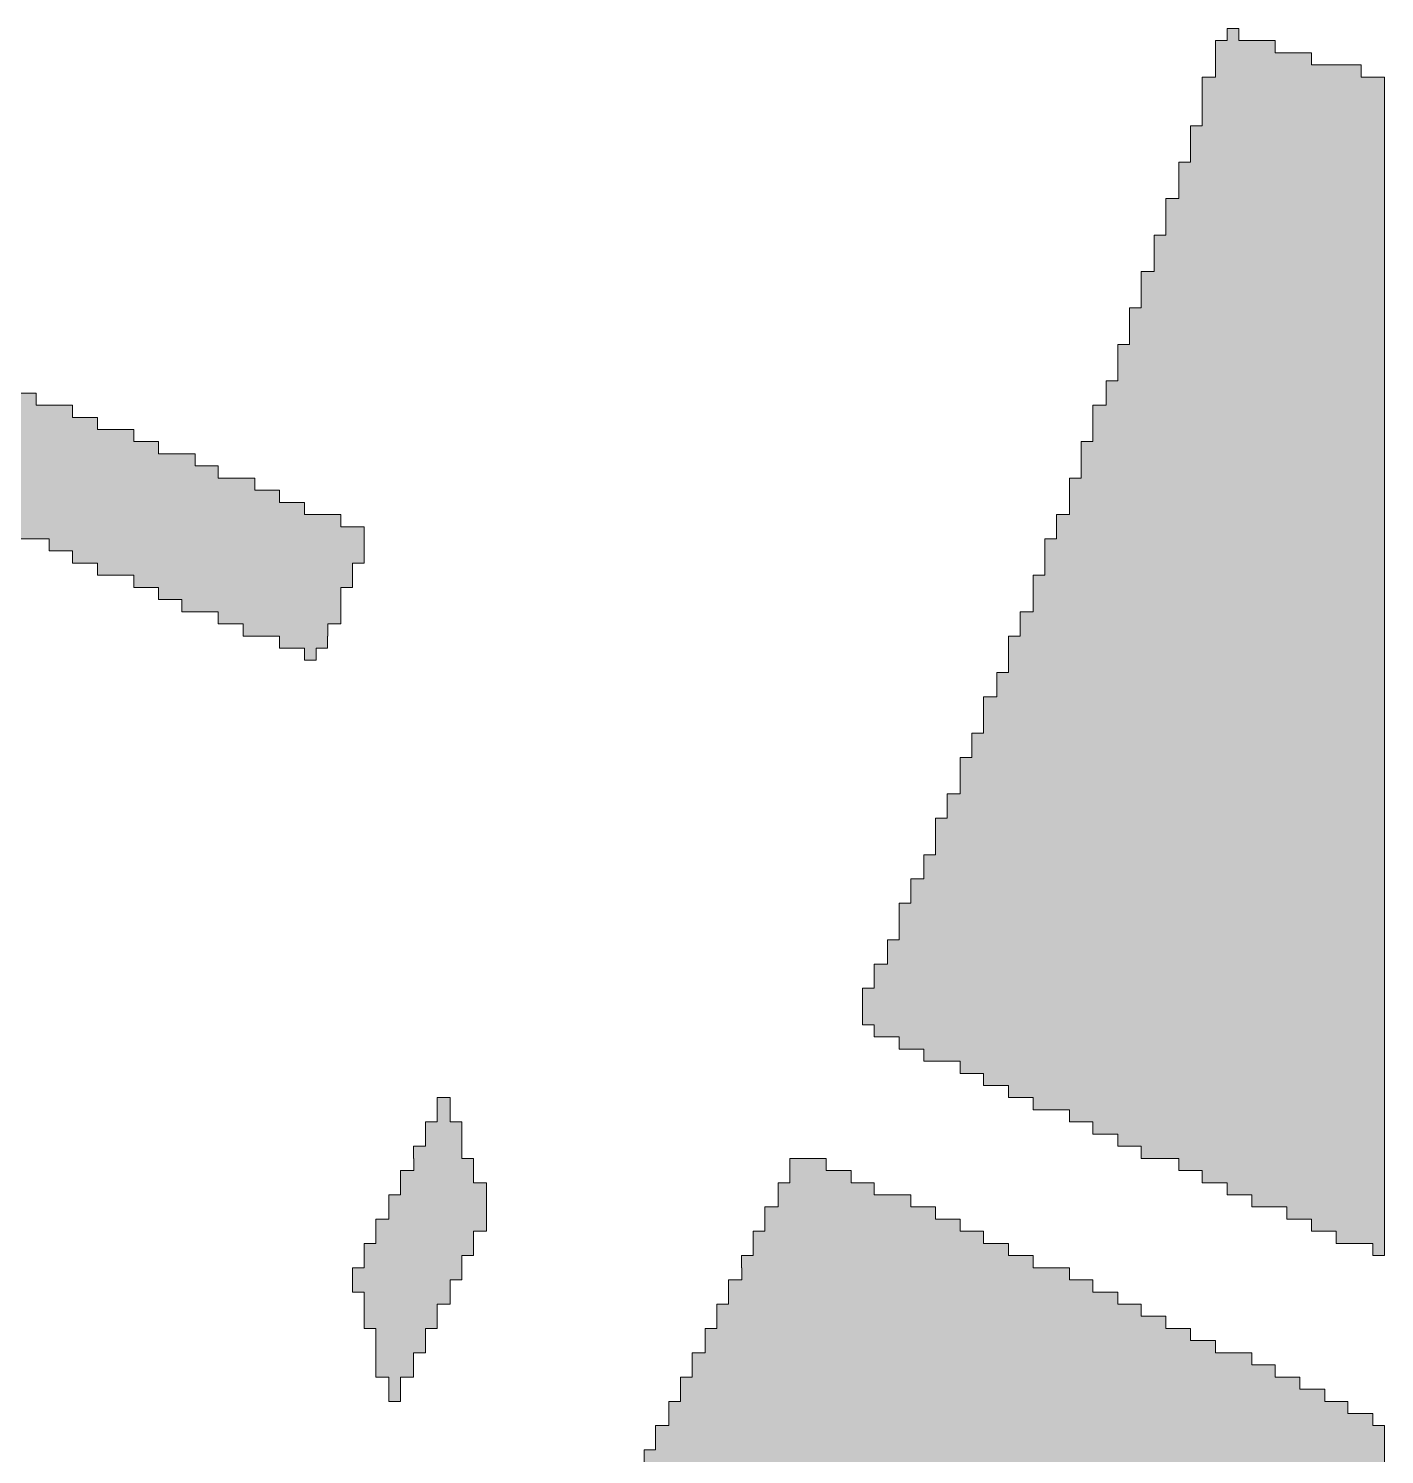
# Model space of a CAD drawing. Header units: millimetres. Extents: x 76.6 to 106.3, y -138 to -109.2.
# Drawn here: x 103.888 to 106.251, y -126.69 to -124.206 of the extents above; entities that cross this region are included whole.
import ezdxf

# ---------------------------------------------------------------- set-up
doc = ezdxf.new("R2010")
doc.units = ezdxf.units.MM
doc.header["$MEASUREMENT"] = 0
doc.layers.add('Layer 1', color=7, linetype='Continuous', lineweight=0)

msp = doc.modelspace()

# ---------------------------------------------------------------- hatches: boundary and pattern name
at = {"layer": 'Layer 1', "true_color": 0x000000, "transparency": 33554687}
h = msp.add_hatch(color=18, dxfattribs=at)
h.dxf.hatch_style = 2
h.paths.add_polyline_path([(106.2505, -126.3222), (106.2506, -126.3222), (106.2506, -126.3435), (106.2303, -126.3435), (106.2303, -126.3222), (106.1667, -126.3222), (106.1667, -126.3011), (106.1236, -126.3011), (106.1236, -126.28), (106.0804, -126.28), (106.0804, -126.2587), (106.0195, -126.2587), (106.0195, -126.2376), (105.9763, -126.2376), (105.9763, -126.2165), (105.9331, -126.2165), (105.9331, -126.1952), (105.8925, -126.1952), (105.8925, -126.1741), (105.8264, -126.1741), (105.8264, -126.153), (105.7857, -126.153), (105.7857, -126.1317), (105.7426, -126.1317), (105.7426, -126.1106), (105.7019, -126.1106), (105.7019, -126.0895), (105.6385, -126.0895), (105.6385, -126.0682), (105.5953, -126.0682), (105.5953, -126.0471), (105.5521, -126.0471), (105.5521, -126.026), (105.5115, -126.026), (105.5115, -126.0047), (105.4479, -126.0047), (105.4479, -125.9836), (105.4047, -125.9836), (105.4047, -125.9625), (105.3616, -125.9625), (105.3616, -125.9412), (105.3413, -125.9412), (105.3413, -125.9201), (105.3413, -125.899), (105.3413, -125.8777), (105.3616, -125.8777), (105.3616, -125.8566), (105.3616, -125.8355), (105.3845, -125.8355), (105.3845, -125.8142), (105.3845, -125.7931), (105.4047, -125.7931), (105.4047, -125.772), (105.4047, -125.7507), (105.4047, -125.7296), (105.4251, -125.7296), (105.4251, -125.7085), (105.4251, -125.6872), (105.4479, -125.6872), (105.4479, -125.6661), (105.4479, -125.645), (105.4683, -125.645), (105.4683, -125.6237), (105.4683, -125.6026), (105.4683, -125.5815), (105.4886, -125.5815), (105.4886, -125.5602), (105.4886, -125.5391), (105.5115, -125.5391), (105.5115, -125.518), (105.5115, -125.4967), (105.5115, -125.4756), (105.5318, -125.4756), (105.5318, -125.4545), (105.5318, -125.4332), (105.5521, -125.4332), (105.5521, -125.4121), (105.5521, -125.391), (105.5521, -125.3697), (105.5749, -125.3697), (105.5749, -125.3486), (105.5749, -125.3275), (105.5953, -125.3275), (105.5953, -125.3062), (105.5953, -125.2851), (105.5953, -125.264), (105.6156, -125.264), (105.6156, -125.2427), (105.6156, -125.2216), (105.6385, -125.2216), (105.6385, -125.2005), (105.6385, -125.1792), (105.6385, -125.1581), (105.6587, -125.1581), (105.6587, -125.137), (105.6587, -125.1157), (105.6587, -125.0946), (105.6791, -125.0946), (105.6791, -125.0735), (105.6791, -125.0522), (105.7019, -125.0522), (105.7019, -125.0311), (105.7019, -125.01), (105.7019, -124.9887), (105.7223, -124.9887), (105.7223, -124.9676), (105.7223, -124.9465), (105.7223, -124.9252), (105.7426, -124.9252), (105.7426, -124.9041), (105.7426, -124.883), (105.7426, -124.8617), (105.7655, -124.8617), (105.7655, -124.8406), (105.7655, -124.8195), (105.7857, -124.8195), (105.7857, -124.7982), (105.7857, -124.7771), (105.7857, -124.756), (105.8061, -124.756), (105.8061, -124.7347), (105.8061, -124.7136), (105.8061, -124.6925), (105.8264, -124.6925), (105.8264, -124.6712), (105.8264, -124.6501), (105.8264, -124.629), (105.8493, -124.629), (105.8493, -124.6077), (105.8493, -124.5866), (105.8493, -124.5655), (105.8696, -124.5655), (105.8696, -124.5442), (105.8696, -124.5231), (105.8696, -124.502), (105.8925, -124.502), (105.8925, -124.4807), (105.8925, -124.4596), (105.8925, -124.4385), (105.9127, -124.4385), (105.9127, -124.4172), (105.9127, -124.3961), (105.9127, -124.375), (105.9331, -124.375), (105.9331, -124.3537), (105.9331, -124.3326), (105.9331, -124.3115), (105.9331, -124.2902), (105.9559, -124.2902), (105.9559, -124.2691), (105.9559, -124.248), (105.956, -124.248), (105.956, -124.2267), (105.9763, -124.2267), (105.9763, -124.2056), (105.9966, -124.2056), (105.9966, -124.2267), (106.0601, -124.2267), (106.0601, -124.248), (106.1235, -124.248), (106.1235, -124.2691), (106.2099, -124.2691), (106.2099, -124.2902), (106.2506, -124.2902), (106.2506, -124.3115), (106.2506, -124.3326), (106.2506, -124.3537), (106.2506, -124.375), (106.2505, -124.375), (106.2505, -124.3961), (106.2505, -124.4172), (106.2505, -124.4385), (106.2506, -124.4385), (106.2506, -124.4596), (106.2506, -124.4807), (106.2506, -124.502), (106.2506, -124.502), (106.2506, -124.5231), (106.2506, -124.5442), (106.2506, -124.5655), (106.2506, -124.5655), (106.2506, -124.5866), (106.2506, -124.6077), (106.2506, -124.629), (106.2506, -124.629), (106.2506, -124.6501), (106.2506, -124.6712), (106.2506, -124.6925), (106.2506, -124.6925), (106.2506, -124.7136), (106.2506, -124.7347), (106.2506, -124.756), (106.2505, -124.756), (106.2505, -124.7771), (106.2505, -124.7982), (106.2505, -124.8195), (106.2506, -124.8195), (106.2506, -124.8406), (106.2506, -124.8617), (106.2506, -124.8617), (106.2506, -124.883), (106.2506, -124.9041), (106.2506, -124.9252), (106.2506, -124.9252), (106.2506, -124.9465), (106.2506, -124.9676), (106.2506, -124.9887), (106.2505, -124.9887), (106.2505, -125.01), (106.2505, -125.0311), (106.2505, -125.0522), (106.2506, -125.0522), (106.2506, -125.0735), (106.2506, -125.0946), (106.2505, -125.0946), (106.2505, -125.1157), (106.2505, -125.137), (106.2505, -125.1581), (106.2506, -125.1581), (106.2506, -125.1792), (106.2506, -125.2005), (106.2506, -125.2216), (106.2506, -125.2216), (106.2506, -125.2427), (106.2506, -125.264), (106.2506, -125.264), (106.2506, -125.2851), (106.2506, -125.3062), (106.2506, -125.3275), (106.2505, -125.3275), (106.2505, -125.3486), (106.2505, -125.3697), (106.2506, -125.3697), (106.2506, -125.391), (106.2506, -125.4121), (106.2506, -125.4332), (106.2506, -125.4332), (106.2506, -125.4545), (106.2506, -125.4756), (106.2506, -125.4756), (106.2506, -125.4967), (106.2506, -125.518), (106.2506, -125.5391), (106.2506, -125.5391), (106.2506, -125.5602), (106.2506, -125.5815), (106.2506, -125.5815), (106.2506, -125.6026), (106.2506, -125.6237), (106.2506, -125.645), (106.2505, -125.645), (106.2505, -125.6661), (106.2505, -125.6872), (106.2506, -125.6872), (106.2506, -125.7085), (106.2506, -125.7296), (106.2505, -125.7296), (106.2505, -125.7507), (106.2505, -125.772), (106.2505, -125.7931), (106.2506, -125.7931), (106.2506, -125.8142), (106.2506, -125.8355), (106.2506, -125.8355), (106.2506, -125.8566), (106.2506, -125.8777), (106.2506, -125.8777), (106.2506, -125.899), (106.2506, -125.9201), (106.2506, -125.9412), (106.2506, -125.9412), (106.2506, -125.9625), (106.2505, -125.9625), (106.2505, -125.9836), (106.2505, -126.0047), (106.2506, -126.0047), (106.2506, -126.026), (106.2506, -126.0471), (106.2506, -126.0682), (106.2506, -126.0895), (106.2505, -126.0895), (106.2505, -126.1106), (106.2506, -126.1106), (106.2506, -126.1317), (106.2505, -126.1317), (106.2505, -126.153), (106.2506, -126.153), (106.2506, -126.1741), (106.2506, -126.1741), (106.2506, -126.1952), (106.2506, -126.2165), (106.2506, -126.2376), (106.2506, -126.2587), (106.2506, -126.2587), (106.2506, -126.28), (106.2506, -126.3011), (106.2505, -126.3011)])
h = msp.add_hatch(color=18, dxfattribs=at)
h.dxf.hatch_style = 2
h.paths.add_polyline_path([(104.3685, -125.3062), (104.3685, -125.2851), (104.3252, -125.2851), (104.3252, -125.264), (104.2618, -125.264), (104.2618, -125.2427), (104.2185, -125.2427), (104.2185, -125.2216), (104.1551, -125.2216), (104.1551, -125.2005), (104.1145, -125.2005), (104.1145, -125.1792), (104.0712, -125.1792), (104.0712, -125.1581), (104.0078, -125.1581), (104.0078, -125.137), (103.9646, -125.137), (103.9646, -125.1157), (103.9239, -125.1157), (103.9239, -125.0946), (103.8605, -125.0946), (103.8605, -125.0735), (103.8173, -125.0735), (103.8173, -125.0522), (103.774, -125.0522), (103.774, -125.0311), (103.7106, -125.0311), (103.7106, -125.01), (103.67, -125.01), (103.67, -124.9887), (103.6267, -124.9887), (103.6267, -124.9676), (103.5633, -124.9676), (103.5633, -124.9465), (103.52, -124.9465), (103.52, -124.9252), (103.4794, -124.9252), (103.4794, -124.9041), (103.4159, -124.9041), (103.4159, -124.883), (103.3728, -124.883), (103.3728, -124.8617), (103.3296, -124.8617), (103.3296, -124.8406), (103.266, -124.8406), (103.266, -124.8195), (103.2254, -124.8195), (103.2254, -124.7982), (103.1823, -124.7982), (103.1823, -124.7771), (103.1187, -124.7771), (103.1187, -124.756), (103.0756, -124.756), (103.0756, -124.7347), (103.035, -124.7347), (103.035, -124.7136), (102.9715, -124.7136), (102.9715, -124.6925), (102.9283, -124.6925), (102.9283, -124.6712), (102.885, -124.6712), (102.885, -124.6501), (102.8216, -124.6501), (102.8216, -124.629), (102.781, -124.629), (102.781, -124.6077), (102.7377, -124.6077), (102.7377, -124.5866), (102.7377, -124.5655), (102.758, -124.5655), (102.758, -124.5442), (102.7581, -124.5442), (102.7581, -124.5231), (102.7581, -124.5231), (102.7581, -124.502), (102.7809, -124.502), (102.7809, -124.4807), (102.781, -124.4807), (102.781, -124.4596), (102.8012, -124.4596), (102.8012, -124.4385), (102.8012, -124.4172), (102.885, -124.4172), (102.885, -124.4385), (102.9282, -124.4385), (102.9282, -124.4596), (102.9715, -124.4596), (102.9715, -124.4807), (103.0349, -124.4807), (103.0349, -124.502), (103.0756, -124.502), (103.0756, -124.5231), (103.1391, -124.5231), (103.1391, -124.5442), (103.1822, -124.5442), (103.1822, -124.5655), (103.2457, -124.5655), (103.2457, -124.5866), (103.2889, -124.5866), (103.2889, -124.6077), (103.3525, -124.6077), (103.3525, -124.629), (103.3931, -124.629), (103.3931, -124.6501), (103.4362, -124.6501), (103.4362, -124.6712), (103.4998, -124.6712), (103.4998, -124.6925), (103.543, -124.6925), (103.543, -124.7136), (103.6065, -124.7136), (103.6065, -124.7347), (103.6471, -124.7347), (103.6471, -124.756), (103.7105, -124.756), (103.7105, -124.7771), (103.7538, -124.7771), (103.7538, -124.7982), (103.8172, -124.7982), (103.8172, -124.8195), (103.8604, -124.8195), (103.8604, -124.8406), (103.9011, -124.8406), (103.9011, -124.8617), (103.9646, -124.8617), (103.9646, -124.883), (104.0077, -124.883), (104.0077, -124.9041), (104.0712, -124.9041), (104.0712, -124.9252), (104.1144, -124.9252), (104.1144, -124.9465), (104.178, -124.9465), (104.178, -124.9676), (104.2185, -124.9676), (104.2185, -124.9887), (104.2821, -124.9887), (104.2821, -125.01), (104.3253, -125.01), (104.3253, -125.0311), (104.3684, -125.0311), (104.3684, -125.0522), (104.432, -125.0522), (104.432, -125.0735), (104.4726, -125.0735), (104.4726, -125.0946), (104.4725, -125.0946), (104.4725, -125.1157), (104.4726, -125.1157), (104.4726, -125.137), (104.4523, -125.137), (104.4523, -125.1581), (104.4522, -125.1581), (104.4522, -125.1792), (104.432, -125.1792), (104.432, -125.2005), (104.432, -125.2216), (104.4319, -125.2216), (104.4319, -125.2427), (104.4091, -125.2427), (104.4091, -125.264), (104.409, -125.264), (104.409, -125.2851), (104.3888, -125.2851), (104.3888, -125.3062)])
h = msp.add_hatch(color=18, dxfattribs=at)
h.dxf.hatch_style = 2
h.paths.add_polyline_path([(104.5361, -126.5975), (104.5158, -126.5975), (104.5158, -126.5762), (104.5158, -126.5551), (104.4929, -126.5551), (104.4929, -126.534), (104.4929, -126.5127), (104.4929, -126.4916), (104.4929, -126.4705), (104.4726, -126.4705), (104.4726, -126.4492), (104.4726, -126.4281), (104.4726, -126.4281), (104.4726, -126.407), (104.4522, -126.407), (104.4522, -126.3857), (104.4523, -126.3857), (104.4523, -126.3646), (104.4725, -126.3646), (104.4725, -126.3435), (104.4726, -126.3435), (104.4726, -126.3222), (104.4929, -126.3222), (104.4929, -126.3011), (104.4929, -126.28), (104.5157, -126.28), (104.5157, -126.2587), (104.5157, -126.2376), (104.5361, -126.2376), (104.5361, -126.2165), (104.5361, -126.2165), (104.5361, -126.1952), (104.559, -126.1952), (104.559, -126.1741), (104.5589, -126.1741), (104.5589, -126.153), (104.5793, -126.153), (104.5793, -126.1317), (104.5793, -126.1106), (104.5996, -126.1106), (104.5996, -126.0895), (104.5996, -126.0682), (104.6225, -126.0682), (104.6225, -126.0895), (104.6225, -126.1106), (104.6428, -126.1106), (104.6428, -126.1317), (104.6428, -126.153), (104.6427, -126.153), (104.6427, -126.1741), (104.6631, -126.1741), (104.6631, -126.1952), (104.6631, -126.1952), (104.6631, -126.2165), (104.686, -126.2165), (104.686, -126.2376), (104.6859, -126.2376), (104.6859, -126.2587), (104.6859, -126.28), (104.6859, -126.3011), (104.6631, -126.3011), (104.6631, -126.3222), (104.6631, -126.3222), (104.6631, -126.3435), (104.6427, -126.3435), (104.6427, -126.3646), (104.6428, -126.3646), (104.6428, -126.3857), (104.6224, -126.3857), (104.6224, -126.407), (104.6225, -126.407), (104.6225, -126.4281), (104.5996, -126.4281), (104.5996, -126.4492), (104.5996, -126.4705), (104.5793, -126.4705), (104.5793, -126.4916), (104.5793, -126.5127), (104.5589, -126.5127), (104.5589, -126.534), (104.5589, -126.5551), (104.5361, -126.5551), (104.5361, -126.5762)])
h = msp.add_hatch(color=18, dxfattribs=at)
h.dxf.hatch_style = 2
h.paths.add_polyline_path([(106.2506, -128.8835), (106.2506, -128.9046), (106.2506, -128.9257), (106.2505, -128.9257), (106.2505, -128.947), (106.2099, -128.947), (106.2099, -128.9257), (106.1871, -128.9257), (106.1871, -128.9046), (106.1465, -128.9046), (106.1465, -128.8835), (106.1033, -128.8835), (106.1033, -128.8622), (106.0804, -128.8622), (106.0804, -128.8411), (106.0397, -128.8411), (106.0397, -128.82), (105.9966, -128.82), (105.9966, -128.7987), (105.9763, -128.7987), (105.9763, -128.7776), (105.9331, -128.7776), (105.9331, -128.7565), (105.9127, -128.7565), (105.9127, -128.7352), (105.8696, -128.7352), (105.8696, -128.7141), (105.8264, -128.7141), (105.8264, -128.693), (105.8061, -128.693), (105.8061, -128.6717), (105.7655, -128.6717), (105.7655, -128.6506), (105.7426, -128.6506), (105.7426, -128.6295), (105.7019, -128.6295), (105.7019, -128.6082), (105.6587, -128.6082), (105.6587, -128.5871), (105.6385, -128.5871), (105.6385, -128.566), (105.5953, -128.566), (105.5953, -128.5447), (105.5521, -128.5447), (105.5521, -128.5236), (105.5318, -128.5236), (105.5318, -128.5025), (105.4886, -128.5025), (105.4886, -128.4812), (105.4683, -128.4812), (105.4683, -128.4601), (105.4251, -128.4601), (105.4251, -128.439), (105.3845, -128.439), (105.3845, -128.4177), (105.3616, -128.4177), (105.3616, -128.3966), (105.3209, -128.3966), (105.3209, -128.3755), (105.2981, -128.3755), (105.2981, -128.3542), (105.2575, -128.3542), (105.2575, -128.3331), (105.2143, -128.3331), (105.2143, -128.312), (105.1939, -128.312), (105.1939, -128.2907), (105.1508, -128.2907), (105.1508, -128.2696), (105.1076, -128.2696), (105.1076, -128.2485), (105.0873, -128.2485), (105.0873, -128.2272), (105.0441, -128.2272), (105.0441, -128.2061), (105.0237, -128.2061), (105.0237, -128.185), (104.9806, -128.185), (104.9806, -128.1637), (104.9399, -128.1637), (104.9399, -128.1426), (104.9171, -128.1426), (104.9171, -128.1215), (104.8765, -128.1215), (104.8765, -128.1002), (104.8536, -128.1002), (104.8536, -128.0791), (104.8129, -128.0791), (104.8129, -128.058), (104.7698, -128.058), (104.7698, -128.0367), (104.7469, -128.0367), (104.7469, -128.0156), (104.7063, -128.0156), (104.7063, -127.9945), (104.6631, -127.9945), (104.6631, -127.9732), (104.6427, -127.9732), (104.6427, -127.9521), (104.5996, -127.9521), (104.5996, -127.931), (104.5793, -127.931), (104.5793, -127.9097), (104.5361, -127.9097), (104.5361, -127.8886), (104.4929, -127.8886), (104.4929, -127.8675), (104.4726, -127.8675), (104.4726, -127.8462), (104.4319, -127.8462), (104.4319, -127.8251), (104.4091, -127.8251), (104.4091, -127.804), (104.3685, -127.804), (104.3685, -127.7827), (104.3685, -127.7616), (104.3685, -127.7405), (104.3888, -127.7405), (104.3888, -127.7192), (104.3888, -127.6981), (104.4091, -127.6981), (104.4091, -127.677), (104.4319, -127.677), (104.4319, -127.6557), (104.4319, -127.6346), (104.4523, -127.6346), (104.4523, -127.6135), (104.4523, -127.5922), (104.4726, -127.5922), (104.4726, -127.5711), (104.4929, -127.5711), (104.4929, -127.55), (104.4929, -127.5287), (104.5157, -127.5287), (104.5157, -127.5076), (104.5157, -127.4865), (104.5361, -127.4865), (104.5361, -127.4652), (104.5589, -127.4652), (104.5589, -127.4441), (104.5589, -127.423), (104.5793, -127.423), (104.5793, -127.4017), (104.5793, -127.3806), (104.5996, -127.3806), (104.5996, -127.3595), (104.6225, -127.3595), (104.6225, -127.3382), (104.6225, -127.3171), (104.6427, -127.3171), (104.6427, -127.296), (104.6427, -127.2747), (104.6631, -127.2747), (104.6631, -127.2536), (104.6631, -127.2325), (104.6859, -127.2325), (104.6859, -127.2112), (104.6859, -127.1901), (104.7063, -127.1901), (104.7063, -127.169), (104.7266, -127.169), (104.7266, -127.1477), (104.7266, -127.1266), (104.7469, -127.1266), (104.7469, -127.1055), (104.7469, -127.0842), (104.7698, -127.0842), (104.7698, -127.0631), (104.7698, -127.042), (104.7901, -127.042), (104.7901, -127.0207), (104.7901, -126.9996), (104.8129, -126.9996), (104.8129, -126.9785), (104.8333, -126.9785), (104.8333, -126.9572), (104.8333, -126.9361), (104.8536, -126.9361), (104.8536, -126.915), (104.8536, -126.8937), (104.8765, -126.8937), (104.8765, -126.8726), (104.8765, -126.8515), (104.8967, -126.8515), (104.8967, -126.8302), (104.8967, -126.8091), (104.9171, -126.8091), (104.9171, -126.788), (104.9171, -126.7667), (104.9399, -126.7667), (104.9399, -126.7456), (104.9399, -126.7245), (104.9603, -126.7245), (104.9603, -126.7032), (104.9603, -126.6821), (104.9806, -126.6821), (104.9806, -126.661), (104.9806, -126.6397), (105.0034, -126.6397), (105.0034, -126.6186), (105.0034, -126.5975), (105.0238, -126.5975), (105.0238, -126.5762), (105.0238, -126.5551), (105.0441, -126.5551), (105.0441, -126.534), (105.044, -126.534), (105.044, -126.5127), (105.0669, -126.5127), (105.0669, -126.4916), (105.0669, -126.4705), (105.0873, -126.4705), (105.0873, -126.4492), (105.0873, -126.4281), (105.1075, -126.4281), (105.1075, -126.407), (105.1076, -126.407), (105.1076, -126.3857), (105.1305, -126.3857), (105.1305, -126.3646), (105.1304, -126.3646), (105.1304, -126.3435), (105.1508, -126.3435), (105.1508, -126.3222), (105.1508, -126.3011), (105.171, -126.3011), (105.171, -126.28), (105.1711, -126.28), (105.1711, -126.2587), (105.194, -126.2587), (105.194, -126.2376), (105.1939, -126.2376), (105.1939, -126.2165), (105.2143, -126.2165), (105.2143, -126.1952), (105.2143, -126.1741), (105.2778, -126.1741), (105.2778, -126.1952), (105.321, -126.1952), (105.321, -126.2165), (105.3615, -126.2165), (105.3615, -126.2376), (105.4251, -126.2376), (105.4251, -126.2587), (105.4683, -126.2587), (105.4683, -126.28), (105.5114, -126.28), (105.5114, -126.3011), (105.5521, -126.3011), (105.5521, -126.3222), (105.5953, -126.3222), (105.5953, -126.3435), (105.6384, -126.3435), (105.6384, -126.3646), (105.702, -126.3646), (105.702, -126.3857), (105.7426, -126.3857), (105.7426, -126.407), (105.7857, -126.407), (105.7857, -126.4281), (105.8264, -126.4281), (105.8264, -126.4492), (105.8696, -126.4492), (105.8696, -126.4705), (105.9127, -126.4705), (105.9127, -126.4916), (105.9559, -126.4916), (105.9559, -126.5127), (106.0194, -126.5127), (106.0194, -126.534), (106.0601, -126.534), (106.0601, -126.5551), (106.1033, -126.5551), (106.1033, -126.5762), (106.1465, -126.5762), (106.1465, -126.5975), (106.187, -126.5975), (106.187, -126.6186), (106.2302, -126.6186), (106.2302, -126.6397), (106.2506, -126.6397), (106.2506, -126.661), (106.2506, -126.6821), (106.2506, -126.6821), (106.2506, -126.7032), (106.2506, -126.7245), (106.2505, -126.7245), (106.2505, -126.7456), (106.2505, -126.7667), (106.2506, -126.7667), (106.2506, -126.788), (106.2506, -126.8091), (106.2505, -126.8091), (106.2505, -126.8302), (106.2505, -126.8515), (106.2506, -126.8515), (106.2506, -126.8726), (106.2506, -126.8937), (106.2506, -126.8937), (106.2506, -126.915), (106.2506, -126.9361), (106.2506, -126.9361), (106.2506, -126.9572), (106.2506, -126.9785), (106.2505, -126.9785), (106.2505, -126.9996), (106.2506, -126.9996), (106.2506, -127.0207), (106.2506, -127.042), (106.2506, -127.042), (106.2506, -127.0631), (106.2506, -127.0842), (106.2506, -127.0842), (106.2506, -127.1055), (106.2506, -127.1266), (106.2506, -127.1266), (106.2506, -127.1477), (106.2506, -127.169), (106.2506, -127.169), (106.2506, -127.1901), (106.2505, -127.1901), (106.2505, -127.2112), (106.2505, -127.2325), (106.2506, -127.2325), (106.2506, -127.2536), (106.2506, -127.2747), (106.2505, -127.2747), (106.2505, -127.296), (106.2505, -127.3171), (106.2506, -127.3171), (106.2506, -127.3382), (106.2506, -127.3595), (106.2506, -127.3595), (106.2506, -127.3806), (106.2506, -127.3806), (106.2506, -127.4017), (106.2506, -127.423), (106.2505, -127.423), (106.2505, -127.4441), (106.2505, -127.4652), (106.2506, -127.4652), (106.2506, -127.4865), (106.2505, -127.4865), (106.2505, -127.5076), (106.2505, -127.5287), (106.2506, -127.5287), (106.2506, -127.55), (106.2506, -127.5711), (106.2506, -127.5711), (106.2506, -127.5922), (106.2506, -127.5922), (106.2506, -127.6135), (106.2506, -127.6346), (106.2505, -127.6346), (106.2505, -127.6557), (106.2505, -127.677), (106.2506, -127.677), (106.2506, -127.6981), (106.2506, -127.6981), (106.2506, -127.7192), (106.2506, -127.7405), (106.2506, -127.7405), (106.2506, -127.7616), (106.2506, -127.7827), (106.2506, -127.804), (106.2506, -127.8251), (106.2505, -127.8251), (106.2505, -127.8462), (106.2506, -127.8462), (106.2506, -127.8675), (106.2506, -127.8675), (106.2506, -127.8886), (106.2506, -127.9097), (106.2506, -127.931), (106.2506, -127.931), (106.2506, -127.9521), (106.2505, -127.9521), (106.2505, -127.9732), (106.2506, -127.9732), (106.2506, -127.9945), (106.2506, -128.0156), (106.2506, -128.0367), (106.2506, -128.0367), (106.2506, -128.058), (106.2505, -128.058), (106.2505, -128.0791), (106.2506, -128.0791), (106.2506, -128.1002), (106.2506, -128.1002), (106.2506, -128.1215), (106.2506, -128.1426), (106.2505, -128.1426), (106.2505, -128.1637), (106.2506, -128.1637), (106.2506, -128.185), (106.2505, -128.185), (106.2505, -128.2061), (106.2506, -128.2061), (106.2506, -128.2272), (106.2506, -128.2485), (106.2506, -128.2485), (106.2506, -128.2696), (106.2506, -128.2907), (106.2505, -128.2907), (106.2505, -128.312), (106.2506, -128.312), (106.2506, -128.3331), (106.2506, -128.3542), (106.2506, -128.3755), (106.2505, -128.3755), (106.2505, -128.3966), (106.2506, -128.3966), (106.2506, -128.4177), (106.2506, -128.4177), (106.2506, -128.439), (106.2506, -128.4601), (106.2506, -128.4812), (106.2506, -128.4812), (106.2506, -128.5025), (106.2506, -128.5236), (106.2506, -128.5236), (106.2506, -128.5447), (106.2506, -128.566), (106.2506, -128.5871), (106.2505, -128.5871), (106.2505, -128.6082), (106.2505, -128.6295), (106.2506, -128.6295), (106.2506, -128.6506), (106.2506, -128.6506), (106.2506, -128.6717), (106.2506, -128.693), (106.2506, -128.693), (106.2506, -128.7141), (106.2506, -128.7352), (106.2505, -128.7352), (106.2505, -128.7565), (106.2506, -128.7565), (106.2506, -128.7776), (106.2506, -128.7987), (106.2506, -128.7987), (106.2506, -128.82), (106.2505, -128.82), (106.2505, -128.8411), (106.2506, -128.8411), (106.2506, -128.8622), (106.2506, -128.8622)])

# ---------------------------------------------------------------- linework, layer by layer
at = {"layer": 'Layer 1'}
for points in [[(106.2505, -126.3222), (106.2506, -126.3222), (106.2506, -126.3435), (106.2303, -126.3435), (106.2303, -126.3222), (106.1667, -126.3222), (106.1667, -126.3011), (106.1236, -126.3011), (106.1236, -126.28), (106.0804, -126.28), (106.0804, -126.2587), (106.0195, -126.2587), (106.0195, -126.2376), (105.9763, -126.2376), (105.9763, -126.2165), (105.9331, -126.2165), (105.9331, -126.1952), (105.8925, -126.1952), (105.8925, -126.1741), (105.8264, -126.1741), (105.8264, -126.153), (105.7857, -126.153), (105.7857, -126.1317), (105.7426, -126.1317), (105.7426, -126.1106), (105.7019, -126.1106), (105.7019, -126.0895), (105.6385, -126.0895), (105.6385, -126.0682), (105.5953, -126.0682), (105.5953, -126.0471), (105.5521, -126.0471), (105.5521, -126.026), (105.5115, -126.026), (105.5115, -126.0047), (105.4479, -126.0047), (105.4479, -125.9836), (105.4047, -125.9836), (105.4047, -125.9625), (105.3616, -125.9625), (105.3616, -125.9412), (105.3413, -125.9412), (105.3413, -125.9201), (105.3413, -125.899), (105.3413, -125.8777), (105.3616, -125.8777), (105.3616, -125.8566), (105.3616, -125.8355), (105.3845, -125.8355), (105.3845, -125.8142), (105.3845, -125.7931), (105.4047, -125.7931), (105.4047, -125.772), (105.4047, -125.7507), (105.4047, -125.7296), (105.4251, -125.7296), (105.4251, -125.7085), (105.4251, -125.6872), (105.4479, -125.6872), (105.4479, -125.6661), (105.4479, -125.645), (105.4683, -125.645), (105.4683, -125.6237), (105.4683, -125.6026), (105.4683, -125.5815), (105.4886, -125.5815), (105.4886, -125.5602), (105.4886, -125.5391), (105.5115, -125.5391), (105.5115, -125.518), (105.5115, -125.4967), (105.5115, -125.4756), (105.5318, -125.4756), (105.5318, -125.4545), (105.5318, -125.4332), (105.5521, -125.4332), (105.5521, -125.4121), (105.5521, -125.391), (105.5521, -125.3697), (105.5749, -125.3697), (105.5749, -125.3486), (105.5749, -125.3275), (105.5953, -125.3275), (105.5953, -125.3062), (105.5953, -125.2851), (105.5953, -125.264), (105.6156, -125.264), (105.6156, -125.2427), (105.6156, -125.2216), (105.6385, -125.2216), (105.6385, -125.2005), (105.6385, -125.1792), (105.6385, -125.1581), (105.6587, -125.1581), (105.6587, -125.137), (105.6587, -125.1157), (105.6587, -125.0946), (105.6791, -125.0946), (105.6791, -125.0735), (105.6791, -125.0522), (105.7019, -125.0522), (105.7019, -125.0311), (105.7019, -125.01), (105.7019, -124.9887), (105.7223, -124.9887), (105.7223, -124.9676), (105.7223, -124.9465), (105.7223, -124.9252), (105.7426, -124.9252), (105.7426, -124.9041), (105.7426, -124.883), (105.7426, -124.8617), (105.7655, -124.8617), (105.7655, -124.8406), (105.7655, -124.8195), (105.7857, -124.8195), (105.7857, -124.7982), (105.7857, -124.7771), (105.7857, -124.756), (105.8061, -124.756), (105.8061, -124.7347), (105.8061, -124.7136), (105.8061, -124.6925), (105.8264, -124.6925), (105.8264, -124.6712), (105.8264, -124.6501), (105.8264, -124.629), (105.8493, -124.629), (105.8493, -124.6077), (105.8493, -124.5866), (105.8493, -124.5655), (105.8696, -124.5655), (105.8696, -124.5442), (105.8696, -124.5231), (105.8696, -124.502), (105.8925, -124.502), (105.8925, -124.4807), (105.8925, -124.4596), (105.8925, -124.4385), (105.9127, -124.4385), (105.9127, -124.4172), (105.9127, -124.3961), (105.9127, -124.375), (105.9331, -124.375), (105.9331, -124.3537), (105.9331, -124.3326), (105.9331, -124.3115), (105.9331, -124.2902), (105.9559, -124.2902), (105.9559, -124.2691), (105.9559, -124.248), (105.956, -124.248), (105.956, -124.2267), (105.9763, -124.2267), (105.9763, -124.2056), (105.9966, -124.2056), (105.9966, -124.2267), (106.0601, -124.2267), (106.0601, -124.248), (106.1235, -124.248), (106.1235, -124.2691), (106.2099, -124.2691), (106.2099, -124.2902), (106.2506, -124.2902), (106.2506, -124.3115), (106.2506, -124.3326), (106.2506, -124.3537), (106.2506, -124.375), (106.2505, -124.375), (106.2505, -124.3961), (106.2505, -124.4172), (106.2505, -124.4385), (106.2506, -124.4385), (106.2506, -124.4596), (106.2506, -124.4807), (106.2506, -124.502), (106.2506, -124.502), (106.2506, -124.5231), (106.2506, -124.5442), (106.2506, -124.5655), (106.2506, -124.5655), (106.2506, -124.5866), (106.2506, -124.6077), (106.2506, -124.629), (106.2506, -124.629), (106.2506, -124.6501), (106.2506, -124.6712), (106.2506, -124.6925), (106.2506, -124.6925), (106.2506, -124.7136), (106.2506, -124.7347), (106.2506, -124.756), (106.2505, -124.756), (106.2505, -124.7771), (106.2505, -124.7982), (106.2505, -124.8195), (106.2506, -124.8195), (106.2506, -124.8406), (106.2506, -124.8617), (106.2506, -124.8617), (106.2506, -124.883), (106.2506, -124.9041), (106.2506, -124.9252), (106.2506, -124.9252), (106.2506, -124.9465), (106.2506, -124.9676), (106.2506, -124.9887), (106.2505, -124.9887), (106.2505, -125.01), (106.2505, -125.0311), (106.2505, -125.0522), (106.2506, -125.0522), (106.2506, -125.0735), (106.2506, -125.0946), (106.2505, -125.0946), (106.2505, -125.1157), (106.2505, -125.137), (106.2505, -125.1581), (106.2506, -125.1581), (106.2506, -125.1792), (106.2506, -125.2005), (106.2506, -125.2216), (106.2506, -125.2216), (106.2506, -125.2427), (106.2506, -125.264), (106.2506, -125.264), (106.2506, -125.2851), (106.2506, -125.3062), (106.2506, -125.3275), (106.2505, -125.3275), (106.2505, -125.3486), (106.2505, -125.3697), (106.2506, -125.3697), (106.2506, -125.391), (106.2506, -125.4121), (106.2506, -125.4332), (106.2506, -125.4332), (106.2506, -125.4545), (106.2506, -125.4756), (106.2506, -125.4756), (106.2506, -125.4967), (106.2506, -125.518), (106.2506, -125.5391), (106.2506, -125.5391), (106.2506, -125.5602), (106.2506, -125.5815), (106.2506, -125.5815), (106.2506, -125.6026), (106.2506, -125.6237), (106.2506, -125.645), (106.2505, -125.645), (106.2505, -125.6661), (106.2505, -125.6872), (106.2506, -125.6872), (106.2506, -125.7085), (106.2506, -125.7296), (106.2505, -125.7296), (106.2505, -125.7507), (106.2505, -125.772), (106.2505, -125.7931), (106.2506, -125.7931), (106.2506, -125.8142), (106.2506, -125.8355), (106.2506, -125.8355), (106.2506, -125.8566), (106.2506, -125.8777), (106.2506, -125.8777), (106.2506, -125.899), (106.2506, -125.9201), (106.2506, -125.9412), (106.2506, -125.9412), (106.2506, -125.9625), (106.2505, -125.9625), (106.2505, -125.9836), (106.2505, -126.0047), (106.2506, -126.0047), (106.2506, -126.026), (106.2506, -126.0471), (106.2506, -126.0682), (106.2506, -126.0895), (106.2505, -126.0895), (106.2505, -126.1106), (106.2506, -126.1106), (106.2506, -126.1317), (106.2505, -126.1317), (106.2505, -126.153), (106.2506, -126.153), (106.2506, -126.1741), (106.2506, -126.1741), (106.2506, -126.1952), (106.2506, -126.2165), (106.2506, -126.2376), (106.2506, -126.2587), (106.2506, -126.2587), (106.2506, -126.28), (106.2506, -126.3011), (106.2505, -126.3011)], [(104.5361, -126.5975), (104.5158, -126.5975), (104.5158, -126.5762), (104.5158, -126.5551), (104.4929, -126.5551), (104.4929, -126.534), (104.4929, -126.5127), (104.4929, -126.4916), (104.4929, -126.4705), (104.4726, -126.4705), (104.4726, -126.4492), (104.4726, -126.4281), (104.4726, -126.4281), (104.4726, -126.407), (104.4522, -126.407), (104.4522, -126.3857), (104.4523, -126.3857), (104.4523, -126.3646), (104.4725, -126.3646), (104.4725, -126.3435), (104.4726, -126.3435), (104.4726, -126.3222), (104.4929, -126.3222), (104.4929, -126.3011), (104.4929, -126.28), (104.5157, -126.28), (104.5157, -126.2587), (104.5157, -126.2376), (104.5361, -126.2376), (104.5361, -126.2165), (104.5361, -126.2165), (104.5361, -126.1952), (104.559, -126.1952), (104.559, -126.1741), (104.5589, -126.1741), (104.5589, -126.153), (104.5793, -126.153), (104.5793, -126.1317), (104.5793, -126.1106), (104.5996, -126.1106), (104.5996, -126.0895), (104.5996, -126.0682), (104.6225, -126.0682), (104.6225, -126.0895), (104.6225, -126.1106), (104.6428, -126.1106), (104.6428, -126.1317), (104.6428, -126.153), (104.6427, -126.153), (104.6427, -126.1741), (104.6631, -126.1741), (104.6631, -126.1952), (104.6631, -126.1952), (104.6631, -126.2165), (104.686, -126.2165), (104.686, -126.2376), (104.6859, -126.2376), (104.6859, -126.2587), (104.6859, -126.28), (104.6859, -126.3011), (104.6631, -126.3011), (104.6631, -126.3222), (104.6631, -126.3222), (104.6631, -126.3435), (104.6427, -126.3435), (104.6427, -126.3646), (104.6428, -126.3646), (104.6428, -126.3857), (104.6224, -126.3857), (104.6224, -126.407), (104.6225, -126.407), (104.6225, -126.4281), (104.5996, -126.4281), (104.5996, -126.4492), (104.5996, -126.4705), (104.5793, -126.4705), (104.5793, -126.4916), (104.5793, -126.5127), (104.5589, -126.5127), (104.5589, -126.534), (104.5589, -126.5551), (104.5361, -126.5551), (104.5361, -126.5762)]]:
    msp.add_lwpolyline(points, close=True, dxfattribs=at)
for points in [[(103.8604, -124.8406), (103.9011, -124.8406), (103.9011, -124.8617), (103.9646, -124.8617), (103.9646, -124.883), (104.0077, -124.883), (104.0077, -124.9041), (104.0712, -124.9041), (104.0712, -124.9252), (104.1144, -124.9252), (104.1144, -124.9465), (104.178, -124.9465), (104.178, -124.9676), (104.2185, -124.9676), (104.2185, -124.9887), (104.2821, -124.9887), (104.2821, -125.01), (104.3253, -125.01), (104.3253, -125.0311), (104.3684, -125.0311), (104.3684, -125.0522), (104.432, -125.0522), (104.432, -125.0735), (104.4726, -125.0735), (104.4726, -125.0946), (104.4725, -125.0946), (104.4725, -125.1157), (104.4726, -125.1157), (104.4726, -125.137), (104.4523, -125.137), (104.4523, -125.1581), (104.4522, -125.1581), (104.4522, -125.1792), (104.432, -125.1792), (104.432, -125.2005), (104.432, -125.2216), (104.4319, -125.2216), (104.4319, -125.2427), (104.4091, -125.2427), (104.4091, -125.264), (104.409, -125.264), (104.409, -125.2851), (104.3888, -125.2851), (104.3888, -125.3062), (104.3685, -125.3062), (104.3685, -125.2851), (104.3252, -125.2851), (104.3252, -125.264), (104.2618, -125.264), (104.2618, -125.2427), (104.2185, -125.2427), (104.2185, -125.2216), (104.1551, -125.2216), (104.1551, -125.2005), (104.1145, -125.2005), (104.1145, -125.1792), (104.0712, -125.1792), (104.0712, -125.1581), (104.0078, -125.1581), (104.0078, -125.137), (103.9646, -125.137), (103.9646, -125.1157), (103.9239, -125.1157), (103.9239, -125.0946), (103.8605, -125.0946)], [(104.9603, -126.7032), (104.9603, -126.6821), (104.9806, -126.6821), (104.9806, -126.661), (104.9806, -126.6397), (105.0034, -126.6397), (105.0034, -126.6186), (105.0034, -126.5975), (105.0238, -126.5975), (105.0238, -126.5762), (105.0238, -126.5551), (105.0441, -126.5551), (105.0441, -126.534), (105.044, -126.534), (105.044, -126.5127), (105.0669, -126.5127), (105.0669, -126.4916), (105.0669, -126.4705), (105.0873, -126.4705), (105.0873, -126.4492), (105.0873, -126.4281), (105.1075, -126.4281), (105.1075, -126.407), (105.1076, -126.407), (105.1076, -126.3857), (105.1305, -126.3857), (105.1305, -126.3646), (105.1304, -126.3646), (105.1304, -126.3435), (105.1508, -126.3435), (105.1508, -126.3222), (105.1508, -126.3011), (105.171, -126.3011), (105.171, -126.28), (105.1711, -126.28), (105.1711, -126.2587), (105.194, -126.2587), (105.194, -126.2376), (105.1939, -126.2376), (105.1939, -126.2165), (105.2143, -126.2165), (105.2143, -126.1952), (105.2143, -126.1741), (105.2778, -126.1741), (105.2778, -126.1952), (105.321, -126.1952), (105.321, -126.2165), (105.3615, -126.2165), (105.3615, -126.2376), (105.4251, -126.2376), (105.4251, -126.2587), (105.4683, -126.2587), (105.4683, -126.28), (105.5114, -126.28), (105.5114, -126.3011), (105.5521, -126.3011), (105.5521, -126.3222), (105.5953, -126.3222), (105.5953, -126.3435), (105.6384, -126.3435), (105.6384, -126.3646), (105.702, -126.3646), (105.702, -126.3857), (105.7426, -126.3857), (105.7426, -126.407), (105.7857, -126.407), (105.7857, -126.4281), (105.8264, -126.4281), (105.8264, -126.4492), (105.8696, -126.4492), (105.8696, -126.4705), (105.9127, -126.4705), (105.9127, -126.4916), (105.9559, -126.4916), (105.9559, -126.5127), (106.0194, -126.5127), (106.0194, -126.534), (106.0601, -126.534), (106.0601, -126.5551), (106.1033, -126.5551), (106.1033, -126.5762), (106.1465, -126.5762), (106.1465, -126.5975), (106.187, -126.5975), (106.187, -126.6186), (106.2302, -126.6186), (106.2302, -126.6397), (106.2506, -126.6397), (106.2506, -126.661), (106.2506, -126.6821), (106.2506, -126.6821), (106.2506, -126.7032)]]:
    msp.add_lwpolyline(points, dxfattribs=at)

doc.saveas('drawing.dxf')
